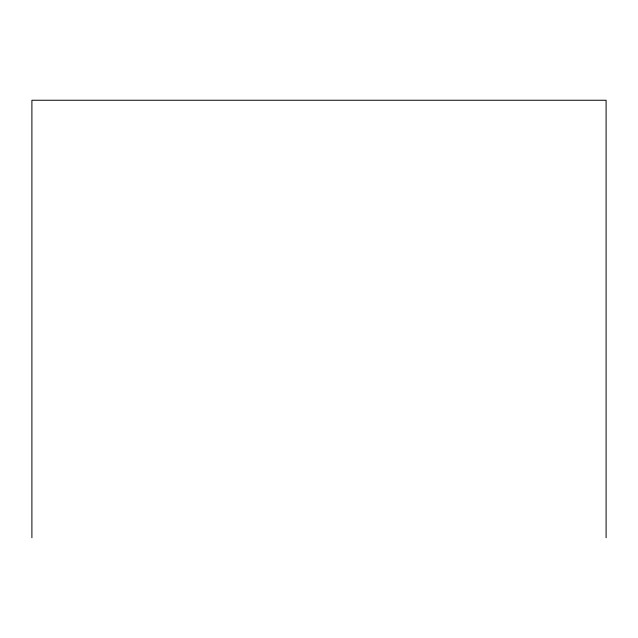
<?xml version="1.0" encoding="UTF-8"?>
<svg xmlns="http://www.w3.org/2000/svg" width="638" height="638" viewBox="0 0 638 638"><rect width="100%" height="100%" fill="white"/><g stroke="black" fill="none" stroke-linecap="round" stroke-linejoin="round"><path stroke-width="0.96" d="M606.1 537.754L606.1 100.246L31.9 100.246L31.9 537.754"/></g></svg>
